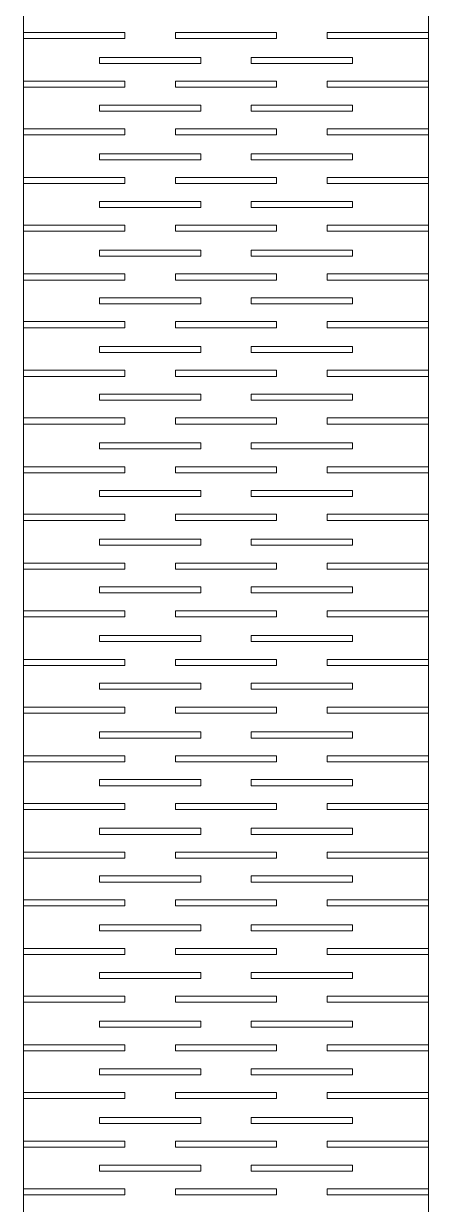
# Model space of a CAD drawing. Header units: millimetres. Extents: x -13 to 13, y -153 to 153.
# Drawn here: x -13.3 to 13.3, y -0.7 to 77.2 of the extents above; entities that cross this region are included whole.
import ezdxf

# ---------------------------------------------------------------- set-up
doc = ezdxf.new("R2010")
doc.units = ezdxf.units.MM
doc.header["$MEASUREMENT"] = 0
doc.layers.add('Camada 1', color=7, linetype='Continuous')

msp = doc.modelspace()

# ---------------------------------------------------------------- linework, layer by layer
at = {"layer": 'Camada 1', "color": 250, "lineweight": 9}
msp.add_open_spline([(-13.335, -153.4252), (-13.335, -153.4252), (-13.335, 153.4251), (-13.335, 153.4251), (-13.335, 153.4251), (-13.335, 153.4251), (13.335, 153.4251), (13.335, 153.4251), (13.335, 153.4251), (13.335, 153.4251), (13.335, -153.4252), (13.335, -153.4252), (13.335, -153.4252), (13.335, -153.4252), (-13.335, -153.4252), (-13.335, -153.4252)], degree=3, knots=[0, 0, 0, 0, 0.2, 0.2, 0.2, 0.2, 0.4, 0.4, 0.4, 0.4, 0.6, 0.6, 0.6, 0.6, 1, 1, 1, 1], dxfattribs=at)
at = {"layer": 'Camada 1', "color": 240, "lineweight": 9}
for points in [[(-13.335, 76.5698), (-13.335, 76.5698), (-13.335, 76.1698), (-13.335, 76.1698), (-13.335, 76.1698), (-13.335, 76.1698), (-6.6675, 76.1698), (-6.6675, 76.1698), (-6.6675, 76.1698), (-6.6675, 76.1698), (-6.6675, 76.5698), (-6.6675, 76.5698), (-6.6675, 76.5698), (-6.6675, 76.5698), (-13.335, 76.5698), (-13.335, 76.5698)], [(-3.3337, 76.5698), (-3.3337, 76.5698), (-3.3337, 76.1698), (-3.3337, 76.1698), (-3.3337, 76.1698), (-3.3337, 76.1698), (3.3338, 76.1698), (3.3338, 76.1698), (3.3338, 76.1698), (3.3338, 76.1698), (3.3338, 76.5698), (3.3338, 76.5698), (3.3338, 76.5698), (3.3338, 76.5698), (-3.3337, 76.5698), (-3.3337, 76.5698)], [(6.6675, 76.5698), (6.6675, 76.5698), (6.6675, 76.1698), (6.6675, 76.1698), (6.6675, 76.1698), (6.6675, 76.1698), (13.335, 76.1698), (13.335, 76.1698), (13.335, 76.1698), (13.335, 76.1698), (13.335, 76.5698), (13.335, 76.5698), (13.335, 76.5698), (13.335, 76.5698), (6.6675, 76.5698), (6.6675, 76.5698)], [(-8.3344, 74.9301), (-8.3344, 74.9301), (-8.3344, 74.5301), (-8.3344, 74.5301), (-8.3344, 74.5301), (-8.3344, 74.5301), (-1.6669, 74.5301), (-1.6669, 74.5301), (-1.6669, 74.5301), (-1.6669, 74.5301), (-1.6669, 74.9301), (-1.6669, 74.9301), (-1.6669, 74.9301), (-1.6669, 74.9301), (-8.3344, 74.9301), (-8.3344, 74.9301)], [(1.6669, 74.9301), (1.6669, 74.9301), (1.6669, 74.5301), (1.6669, 74.5301), (1.6669, 74.5301), (1.6669, 74.5301), (8.3344, 74.5301), (8.3344, 74.5301), (8.3344, 74.5301), (8.3344, 74.5301), (8.3344, 74.9301), (8.3344, 74.9301), (8.3344, 74.9301), (8.3344, 74.9301), (1.6669, 74.9301), (1.6669, 74.9301)], [(-13.335, 73.36), (-13.335, 73.36), (-13.335, 72.96), (-13.335, 72.96), (-13.335, 72.96), (-13.335, 72.96), (-6.6675, 72.96), (-6.6675, 72.96), (-6.6675, 72.96), (-6.6675, 72.96), (-6.6675, 73.36), (-6.6675, 73.36), (-6.6675, 73.36), (-6.6675, 73.36), (-13.335, 73.36), (-13.335, 73.36)], [(-3.3337, 73.36), (-3.3337, 73.36), (-3.3337, 72.96), (-3.3337, 72.96), (-3.3337, 72.96), (-3.3337, 72.96), (3.3338, 72.96), (3.3338, 72.96), (3.3338, 72.96), (3.3338, 72.96), (3.3338, 73.36), (3.3338, 73.36), (3.3338, 73.36), (3.3338, 73.36), (-3.3337, 73.36), (-3.3337, 73.36)], [(6.6675, 73.36), (6.6675, 73.36), (6.6675, 72.96), (6.6675, 72.96), (6.6675, 72.96), (6.6675, 72.96), (13.335, 72.96), (13.335, 72.96), (13.335, 72.96), (13.335, 72.96), (13.335, 73.36), (13.335, 73.36), (13.335, 73.36), (13.335, 73.36), (6.6675, 73.36), (6.6675, 73.36)], [(-8.3344, 71.7899), (-8.3344, 71.7899), (-8.3344, 71.3899), (-8.3344, 71.3899), (-8.3344, 71.3899), (-8.3344, 71.3899), (-1.6669, 71.3899), (-1.6669, 71.3899), (-1.6669, 71.3899), (-1.6669, 71.3899), (-1.6669, 71.7899), (-1.6669, 71.7899), (-1.6669, 71.7899), (-1.6669, 71.7899), (-8.3344, 71.7899), (-8.3344, 71.7899)], [(1.6669, 71.7899), (1.6669, 71.7899), (1.6669, 71.3899), (1.6669, 71.3899), (1.6669, 71.3899), (1.6669, 71.3899), (8.3344, 71.3899), (8.3344, 71.3899), (8.3344, 71.3899), (8.3344, 71.3899), (8.3344, 71.7899), (8.3344, 71.7899), (8.3344, 71.7899), (8.3344, 71.7899), (1.6669, 71.7899), (1.6669, 71.7899)], [(-13.335, 70.2198), (-13.335, 70.2198), (-13.335, 69.8198), (-13.335, 69.8198), (-13.335, 69.8198), (-13.335, 69.8198), (-6.6675, 69.8198), (-6.6675, 69.8198), (-6.6675, 69.8198), (-6.6675, 69.8198), (-6.6675, 70.2198), (-6.6675, 70.2198), (-6.6675, 70.2198), (-6.6675, 70.2198), (-13.335, 70.2198), (-13.335, 70.2198)], [(-3.3337, 70.2198), (-3.3337, 70.2198), (-3.3337, 69.8198), (-3.3337, 69.8198), (-3.3337, 69.8198), (-3.3337, 69.8198), (3.3338, 69.8198), (3.3338, 69.8198), (3.3338, 69.8198), (3.3338, 69.8198), (3.3338, 70.2198), (3.3338, 70.2198), (3.3338, 70.2198), (3.3338, 70.2198), (-3.3337, 70.2198), (-3.3337, 70.2198)], [(6.6675, 70.2198), (6.6675, 70.2198), (6.6675, 69.8198), (6.6675, 69.8198), (6.6675, 69.8198), (6.6675, 69.8198), (13.335, 69.8198), (13.335, 69.8198), (13.335, 69.8198), (13.335, 69.8198), (13.335, 70.2198), (13.335, 70.2198), (13.335, 70.2198), (13.335, 70.2198), (6.6675, 70.2198), (6.6675, 70.2198)], [(-8.3344, 68.5801), (-8.3344, 68.5801), (-8.3344, 68.1801), (-8.3344, 68.1801), (-8.3344, 68.1801), (-8.3344, 68.1801), (-1.6669, 68.1801), (-1.6669, 68.1801), (-1.6669, 68.1801), (-1.6669, 68.1801), (-1.6669, 68.5801), (-1.6669, 68.5801), (-1.6669, 68.5801), (-1.6669, 68.5801), (-8.3344, 68.5801), (-8.3344, 68.5801)], [(1.6669, 68.5801), (1.6669, 68.5801), (1.6669, 68.1801), (1.6669, 68.1801), (1.6669, 68.1801), (1.6669, 68.1801), (8.3344, 68.1801), (8.3344, 68.1801), (8.3344, 68.1801), (8.3344, 68.1801), (8.3344, 68.5801), (8.3344, 68.5801), (8.3344, 68.5801), (8.3344, 68.5801), (1.6669, 68.5801), (1.6669, 68.5801)], [(-13.335, 67.01), (-13.335, 67.01), (-13.335, 66.61), (-13.335, 66.61), (-13.335, 66.61), (-13.335, 66.61), (-6.6675, 66.61), (-6.6675, 66.61), (-6.6675, 66.61), (-6.6675, 66.61), (-6.6675, 67.01), (-6.6675, 67.01), (-6.6675, 67.01), (-6.6675, 67.01), (-13.335, 67.01), (-13.335, 67.01)], [(-3.3337, 67.01), (-3.3337, 67.01), (-3.3337, 66.61), (-3.3337, 66.61), (-3.3337, 66.61), (-3.3337, 66.61), (3.3338, 66.61), (3.3338, 66.61), (3.3338, 66.61), (3.3338, 66.61), (3.3338, 67.01), (3.3338, 67.01), (3.3338, 67.01), (3.3338, 67.01), (-3.3337, 67.01), (-3.3337, 67.01)], [(6.6675, 67.01), (6.6675, 67.01), (6.6675, 66.61), (6.6675, 66.61), (6.6675, 66.61), (6.6675, 66.61), (13.335, 66.61), (13.335, 66.61), (13.335, 66.61), (13.335, 66.61), (13.335, 67.01), (13.335, 67.01), (13.335, 67.01), (13.335, 67.01), (6.6675, 67.01), (6.6675, 67.01)], [(-8.3344, 65.4399), (-8.3344, 65.4399), (-8.3344, 65.0399), (-8.3344, 65.0399), (-8.3344, 65.0399), (-8.3344, 65.0399), (-1.6669, 65.0399), (-1.6669, 65.0399), (-1.6669, 65.0399), (-1.6669, 65.0399), (-1.6669, 65.4399), (-1.6669, 65.4399), (-1.6669, 65.4399), (-1.6669, 65.4399), (-8.3344, 65.4399), (-8.3344, 65.4399)], [(1.6669, 65.4399), (1.6669, 65.4399), (1.6669, 65.0399), (1.6669, 65.0399), (1.6669, 65.0399), (1.6669, 65.0399), (8.3344, 65.0399), (8.3344, 65.0399), (8.3344, 65.0399), (8.3344, 65.0399), (8.3344, 65.4399), (8.3344, 65.4399), (8.3344, 65.4399), (8.3344, 65.4399), (1.6669, 65.4399), (1.6669, 65.4399)], [(-13.335, 63.8698), (-13.335, 63.8698), (-13.335, 63.4698), (-13.335, 63.4698), (-13.335, 63.4698), (-13.335, 63.4698), (-6.6675, 63.4698), (-6.6675, 63.4698), (-6.6675, 63.4698), (-6.6675, 63.4698), (-6.6675, 63.8698), (-6.6675, 63.8698), (-6.6675, 63.8698), (-6.6675, 63.8698), (-13.335, 63.8698), (-13.335, 63.8698)], [(-3.3337, 63.8698), (-3.3337, 63.8698), (-3.3337, 63.4698), (-3.3337, 63.4698), (-3.3337, 63.4698), (-3.3337, 63.4698), (3.3338, 63.4698), (3.3338, 63.4698), (3.3338, 63.4698), (3.3338, 63.4698), (3.3338, 63.8698), (3.3338, 63.8698), (3.3338, 63.8698), (3.3338, 63.8698), (-3.3337, 63.8698), (-3.3337, 63.8698)], [(6.6675, 63.8698), (6.6675, 63.8698), (6.6675, 63.4698), (6.6675, 63.4698), (6.6675, 63.4698), (6.6675, 63.4698), (13.335, 63.4698), (13.335, 63.4698), (13.335, 63.4698), (13.335, 63.4698), (13.335, 63.8698), (13.335, 63.8698), (13.335, 63.8698), (13.335, 63.8698), (6.6675, 63.8698), (6.6675, 63.8698)], [(-8.3344, 62.2301), (-8.3344, 62.2301), (-8.3344, 61.8301), (-8.3344, 61.8301), (-8.3344, 61.8301), (-8.3344, 61.8301), (-1.6669, 61.8301), (-1.6669, 61.8301), (-1.6669, 61.8301), (-1.6669, 61.8301), (-1.6669, 62.2301), (-1.6669, 62.2301), (-1.6669, 62.2301), (-1.6669, 62.2301), (-8.3344, 62.2301), (-8.3344, 62.2301)], [(1.6669, 62.2301), (1.6669, 62.2301), (1.6669, 61.8301), (1.6669, 61.8301), (1.6669, 61.8301), (1.6669, 61.8301), (8.3344, 61.8301), (8.3344, 61.8301), (8.3344, 61.8301), (8.3344, 61.8301), (8.3344, 62.2301), (8.3344, 62.2301), (8.3344, 62.2301), (8.3344, 62.2301), (1.6669, 62.2301), (1.6669, 62.2301)], [(-13.335, 60.66), (-13.335, 60.66), (-13.335, 60.26), (-13.335, 60.26), (-13.335, 60.26), (-13.335, 60.26), (-6.6675, 60.26), (-6.6675, 60.26), (-6.6675, 60.26), (-6.6675, 60.26), (-6.6675, 60.66), (-6.6675, 60.66), (-6.6675, 60.66), (-6.6675, 60.66), (-13.335, 60.66), (-13.335, 60.66)], [(-3.3337, 60.66), (-3.3337, 60.66), (-3.3337, 60.26), (-3.3337, 60.26), (-3.3337, 60.26), (-3.3337, 60.26), (3.3338, 60.26), (3.3338, 60.26), (3.3338, 60.26), (3.3338, 60.26), (3.3338, 60.66), (3.3338, 60.66), (3.3338, 60.66), (3.3338, 60.66), (-3.3337, 60.66), (-3.3337, 60.66)], [(6.6675, 60.66), (6.6675, 60.66), (6.6675, 60.26), (6.6675, 60.26), (6.6675, 60.26), (6.6675, 60.26), (13.335, 60.26), (13.335, 60.26), (13.335, 60.26), (13.335, 60.26), (13.335, 60.66), (13.335, 60.66), (13.335, 60.66), (13.335, 60.66), (6.6675, 60.66), (6.6675, 60.66)], [(-8.3344, 59.0899), (-8.3344, 59.0899), (-8.3344, 58.6899), (-8.3344, 58.6899), (-8.3344, 58.6899), (-8.3344, 58.6899), (-1.6669, 58.6899), (-1.6669, 58.6899), (-1.6669, 58.6899), (-1.6669, 58.6899), (-1.6669, 59.0899), (-1.6669, 59.0899), (-1.6669, 59.0899), (-1.6669, 59.0899), (-8.3344, 59.0899), (-8.3344, 59.0899)], [(1.6669, 59.0899), (1.6669, 59.0899), (1.6669, 58.6899), (1.6669, 58.6899), (1.6669, 58.6899), (1.6669, 58.6899), (8.3344, 58.6899), (8.3344, 58.6899), (8.3344, 58.6899), (8.3344, 58.6899), (8.3344, 59.0899), (8.3344, 59.0899), (8.3344, 59.0899), (8.3344, 59.0899), (1.6669, 59.0899), (1.6669, 59.0899)], [(-13.335, 57.5198), (-13.335, 57.5198), (-13.335, 57.1198), (-13.335, 57.1198), (-13.335, 57.1198), (-13.335, 57.1198), (-6.6675, 57.1198), (-6.6675, 57.1198), (-6.6675, 57.1198), (-6.6675, 57.1198), (-6.6675, 57.5198), (-6.6675, 57.5198), (-6.6675, 57.5198), (-6.6675, 57.5198), (-13.335, 57.5198), (-13.335, 57.5198)], [(-3.3337, 57.5198), (-3.3337, 57.5198), (-3.3337, 57.1198), (-3.3337, 57.1198), (-3.3337, 57.1198), (-3.3337, 57.1198), (3.3338, 57.1198), (3.3338, 57.1198), (3.3338, 57.1198), (3.3338, 57.1198), (3.3338, 57.5198), (3.3338, 57.5198), (3.3338, 57.5198), (3.3338, 57.5198), (-3.3337, 57.5198), (-3.3337, 57.5198)], [(6.6675, 57.5198), (6.6675, 57.5198), (6.6675, 57.1198), (6.6675, 57.1198), (6.6675, 57.1198), (6.6675, 57.1198), (13.335, 57.1198), (13.335, 57.1198), (13.335, 57.1198), (13.335, 57.1198), (13.335, 57.5198), (13.335, 57.5198), (13.335, 57.5198), (13.335, 57.5198), (6.6675, 57.5198), (6.6675, 57.5198)], [(-8.3344, 55.8801), (-8.3344, 55.8801), (-8.3344, 55.4801), (-8.3344, 55.4801), (-8.3344, 55.4801), (-8.3344, 55.4801), (-1.6669, 55.4801), (-1.6669, 55.4801), (-1.6669, 55.4801), (-1.6669, 55.4801), (-1.6669, 55.8801), (-1.6669, 55.8801), (-1.6669, 55.8801), (-1.6669, 55.8801), (-8.3344, 55.8801), (-8.3344, 55.8801)], [(1.6669, 55.8801), (1.6669, 55.8801), (1.6669, 55.4801), (1.6669, 55.4801), (1.6669, 55.4801), (1.6669, 55.4801), (8.3344, 55.4801), (8.3344, 55.4801), (8.3344, 55.4801), (8.3344, 55.4801), (8.3344, 55.8801), (8.3344, 55.8801), (8.3344, 55.8801), (8.3344, 55.8801), (1.6669, 55.8801), (1.6669, 55.8801)], [(-13.335, 54.31), (-13.335, 54.31), (-13.335, 53.91), (-13.335, 53.91), (-13.335, 53.91), (-13.335, 53.91), (-6.6675, 53.91), (-6.6675, 53.91), (-6.6675, 53.91), (-6.6675, 53.91), (-6.6675, 54.31), (-6.6675, 54.31), (-6.6675, 54.31), (-6.6675, 54.31), (-13.335, 54.31), (-13.335, 54.31)], [(-3.3337, 54.31), (-3.3337, 54.31), (-3.3337, 53.91), (-3.3337, 53.91), (-3.3337, 53.91), (-3.3337, 53.91), (3.3338, 53.91), (3.3338, 53.91), (3.3338, 53.91), (3.3338, 53.91), (3.3338, 54.31), (3.3338, 54.31), (3.3338, 54.31), (3.3338, 54.31), (-3.3337, 54.31), (-3.3337, 54.31)], [(6.6675, 54.31), (6.6675, 54.31), (6.6675, 53.91), (6.6675, 53.91), (6.6675, 53.91), (6.6675, 53.91), (13.335, 53.91), (13.335, 53.91), (13.335, 53.91), (13.335, 53.91), (13.335, 54.31), (13.335, 54.31), (13.335, 54.31), (13.335, 54.31), (6.6675, 54.31), (6.6675, 54.31)], [(-8.3344, 52.7399), (-8.3344, 52.7399), (-8.3344, 52.3399), (-8.3344, 52.3399), (-8.3344, 52.3399), (-8.3344, 52.3399), (-1.6669, 52.3399), (-1.6669, 52.3399), (-1.6669, 52.3399), (-1.6669, 52.3399), (-1.6669, 52.7399), (-1.6669, 52.7399), (-1.6669, 52.7399), (-1.6669, 52.7399), (-8.3344, 52.7399), (-8.3344, 52.7399)], [(1.6669, 52.7399), (1.6669, 52.7399), (1.6669, 52.3399), (1.6669, 52.3399), (1.6669, 52.3399), (1.6669, 52.3399), (8.3344, 52.3399), (8.3344, 52.3399), (8.3344, 52.3399), (8.3344, 52.3399), (8.3344, 52.7399), (8.3344, 52.7399), (8.3344, 52.7399), (8.3344, 52.7399), (1.6669, 52.7399), (1.6669, 52.7399)], [(-13.335, 51.1698), (-13.335, 51.1698), (-13.335, 50.7698), (-13.335, 50.7698), (-13.335, 50.7698), (-13.335, 50.7698), (-6.6675, 50.7698), (-6.6675, 50.7698), (-6.6675, 50.7698), (-6.6675, 50.7698), (-6.6675, 51.1698), (-6.6675, 51.1698), (-6.6675, 51.1698), (-6.6675, 51.1698), (-13.335, 51.1698), (-13.335, 51.1698)], [(-3.3337, 51.1698), (-3.3337, 51.1698), (-3.3337, 50.7698), (-3.3337, 50.7698), (-3.3337, 50.7698), (-3.3337, 50.7698), (3.3338, 50.7698), (3.3338, 50.7698), (3.3338, 50.7698), (3.3338, 50.7698), (3.3338, 51.1698), (3.3338, 51.1698), (3.3338, 51.1698), (3.3338, 51.1698), (-3.3337, 51.1698), (-3.3337, 51.1698)], [(6.6675, 51.1698), (6.6675, 51.1698), (6.6675, 50.7698), (6.6675, 50.7698), (6.6675, 50.7698), (6.6675, 50.7698), (13.335, 50.7698), (13.335, 50.7698), (13.335, 50.7698), (13.335, 50.7698), (13.335, 51.1698), (13.335, 51.1698), (13.335, 51.1698), (13.335, 51.1698), (6.6675, 51.1698), (6.6675, 51.1698)], [(-8.3344, 49.5301), (-8.3344, 49.5301), (-8.3344, 49.1301), (-8.3344, 49.1301), (-8.3344, 49.1301), (-8.3344, 49.1301), (-1.6669, 49.1301), (-1.6669, 49.1301), (-1.6669, 49.1301), (-1.6669, 49.1301), (-1.6669, 49.5301), (-1.6669, 49.5301), (-1.6669, 49.5301), (-1.6669, 49.5301), (-8.3344, 49.5301), (-8.3344, 49.5301)], [(1.6669, 49.5301), (1.6669, 49.5301), (1.6669, 49.1301), (1.6669, 49.1301), (1.6669, 49.1301), (1.6669, 49.1301), (8.3344, 49.1301), (8.3344, 49.1301), (8.3344, 49.1301), (8.3344, 49.1301), (8.3344, 49.5301), (8.3344, 49.5301), (8.3344, 49.5301), (8.3344, 49.5301), (1.6669, 49.5301), (1.6669, 49.5301)], [(-13.335, 47.96), (-13.335, 47.96), (-13.335, 47.56), (-13.335, 47.56), (-13.335, 47.56), (-13.335, 47.56), (-6.6675, 47.56), (-6.6675, 47.56), (-6.6675, 47.56), (-6.6675, 47.56), (-6.6675, 47.96), (-6.6675, 47.96), (-6.6675, 47.96), (-6.6675, 47.96), (-13.335, 47.96), (-13.335, 47.96)], [(-3.3337, 47.96), (-3.3337, 47.96), (-3.3337, 47.56), (-3.3337, 47.56), (-3.3337, 47.56), (-3.3337, 47.56), (3.3338, 47.56), (3.3338, 47.56), (3.3338, 47.56), (3.3338, 47.56), (3.3338, 47.96), (3.3338, 47.96), (3.3338, 47.96), (3.3338, 47.96), (-3.3337, 47.96), (-3.3337, 47.96)], [(6.6675, 47.96), (6.6675, 47.96), (6.6675, 47.56), (6.6675, 47.56), (6.6675, 47.56), (6.6675, 47.56), (13.335, 47.56), (13.335, 47.56), (13.335, 47.56), (13.335, 47.56), (13.335, 47.96), (13.335, 47.96), (13.335, 47.96), (13.335, 47.96), (6.6675, 47.96), (6.6675, 47.96)], [(-8.3344, 46.3899), (-8.3344, 46.3899), (-8.3344, 45.9899), (-8.3344, 45.9899), (-8.3344, 45.9899), (-8.3344, 45.9899), (-1.6669, 45.9899), (-1.6669, 45.9899), (-1.6669, 45.9899), (-1.6669, 45.9899), (-1.6669, 46.3899), (-1.6669, 46.3899), (-1.6669, 46.3899), (-1.6669, 46.3899), (-8.3344, 46.3899), (-8.3344, 46.3899)], [(1.6669, 46.3899), (1.6669, 46.3899), (1.6669, 45.9899), (1.6669, 45.9899), (1.6669, 45.9899), (1.6669, 45.9899), (8.3344, 45.9899), (8.3344, 45.9899), (8.3344, 45.9899), (8.3344, 45.9899), (8.3344, 46.3899), (8.3344, 46.3899), (8.3344, 46.3899), (8.3344, 46.3899), (1.6669, 46.3899), (1.6669, 46.3899)], [(-13.335, 44.8198), (-13.335, 44.8198), (-13.335, 44.4198), (-13.335, 44.4198), (-13.335, 44.4198), (-13.335, 44.4198), (-6.6675, 44.4198), (-6.6675, 44.4198), (-6.6675, 44.4198), (-6.6675, 44.4198), (-6.6675, 44.8198), (-6.6675, 44.8198), (-6.6675, 44.8198), (-6.6675, 44.8198), (-13.335, 44.8198), (-13.335, 44.8198)], [(-3.3337, 44.8198), (-3.3337, 44.8198), (-3.3337, 44.4198), (-3.3337, 44.4198), (-3.3337, 44.4198), (-3.3337, 44.4198), (3.3338, 44.4198), (3.3338, 44.4198), (3.3338, 44.4198), (3.3338, 44.4198), (3.3338, 44.8198), (3.3338, 44.8198), (3.3338, 44.8198), (3.3338, 44.8198), (-3.3337, 44.8198), (-3.3337, 44.8198)], [(6.6675, 44.8198), (6.6675, 44.8198), (6.6675, 44.4198), (6.6675, 44.4198), (6.6675, 44.4198), (6.6675, 44.4198), (13.335, 44.4198), (13.335, 44.4198), (13.335, 44.4198), (13.335, 44.4198), (13.335, 44.8198), (13.335, 44.8198), (13.335, 44.8198), (13.335, 44.8198), (6.6675, 44.8198), (6.6675, 44.8198)], [(-8.3344, 43.1801), (-8.3344, 43.1801), (-8.3344, 42.7801), (-8.3344, 42.7801), (-8.3344, 42.7801), (-8.3344, 42.7801), (-1.6669, 42.7801), (-1.6669, 42.7801), (-1.6669, 42.7801), (-1.6669, 42.7801), (-1.6669, 43.1801), (-1.6669, 43.1801), (-1.6669, 43.1801), (-1.6669, 43.1801), (-8.3344, 43.1801), (-8.3344, 43.1801)], [(1.6669, 43.1801), (1.6669, 43.1801), (1.6669, 42.7801), (1.6669, 42.7801), (1.6669, 42.7801), (1.6669, 42.7801), (8.3344, 42.7801), (8.3344, 42.7801), (8.3344, 42.7801), (8.3344, 42.7801), (8.3344, 43.1801), (8.3344, 43.1801), (8.3344, 43.1801), (8.3344, 43.1801), (1.6669, 43.1801), (1.6669, 43.1801)], [(-13.335, 41.61), (-13.335, 41.61), (-13.335, 41.21), (-13.335, 41.21), (-13.335, 41.21), (-13.335, 41.21), (-6.6675, 41.21), (-6.6675, 41.21), (-6.6675, 41.21), (-6.6675, 41.21), (-6.6675, 41.61), (-6.6675, 41.61), (-6.6675, 41.61), (-6.6675, 41.61), (-13.335, 41.61), (-13.335, 41.61)], [(-3.3337, 41.61), (-3.3337, 41.61), (-3.3337, 41.21), (-3.3337, 41.21), (-3.3337, 41.21), (-3.3337, 41.21), (3.3338, 41.21), (3.3338, 41.21), (3.3338, 41.21), (3.3338, 41.21), (3.3338, 41.61), (3.3338, 41.61), (3.3338, 41.61), (3.3338, 41.61), (-3.3337, 41.61), (-3.3337, 41.61)], [(6.6675, 41.61), (6.6675, 41.61), (6.6675, 41.21), (6.6675, 41.21), (6.6675, 41.21), (6.6675, 41.21), (13.335, 41.21), (13.335, 41.21), (13.335, 41.21), (13.335, 41.21), (13.335, 41.61), (13.335, 41.61), (13.335, 41.61), (13.335, 41.61), (6.6675, 41.61), (6.6675, 41.61)], [(-8.3344, 40.0399), (-8.3344, 40.0399), (-8.3344, 39.6399), (-8.3344, 39.6399), (-8.3344, 39.6399), (-8.3344, 39.6399), (-1.6669, 39.6399), (-1.6669, 39.6399), (-1.6669, 39.6399), (-1.6669, 39.6399), (-1.6669, 40.0399), (-1.6669, 40.0399), (-1.6669, 40.0399), (-1.6669, 40.0399), (-8.3344, 40.0399), (-8.3344, 40.0399)], [(1.6669, 40.0399), (1.6669, 40.0399), (1.6669, 39.6399), (1.6669, 39.6399), (1.6669, 39.6399), (1.6669, 39.6399), (8.3344, 39.6399), (8.3344, 39.6399), (8.3344, 39.6399), (8.3344, 39.6399), (8.3344, 40.0399), (8.3344, 40.0399), (8.3344, 40.0399), (8.3344, 40.0399), (1.6669, 40.0399), (1.6669, 40.0399)], [(-13.335, 38.4698), (-13.335, 38.4698), (-13.335, 38.0698), (-13.335, 38.0698), (-13.335, 38.0698), (-13.335, 38.0698), (-6.6675, 38.0698), (-6.6675, 38.0698), (-6.6675, 38.0698), (-6.6675, 38.0698), (-6.6675, 38.4698), (-6.6675, 38.4698), (-6.6675, 38.4698), (-6.6675, 38.4698), (-13.335, 38.4698), (-13.335, 38.4698)], [(-3.3337, 38.4698), (-3.3337, 38.4698), (-3.3337, 38.0698), (-3.3337, 38.0698), (-3.3337, 38.0698), (-3.3337, 38.0698), (3.3338, 38.0698), (3.3338, 38.0698), (3.3338, 38.0698), (3.3338, 38.0698), (3.3338, 38.4698), (3.3338, 38.4698), (3.3338, 38.4698), (3.3338, 38.4698), (-3.3337, 38.4698), (-3.3337, 38.4698)], [(6.6675, 38.4698), (6.6675, 38.4698), (6.6675, 38.0698), (6.6675, 38.0698), (6.6675, 38.0698), (6.6675, 38.0698), (13.335, 38.0698), (13.335, 38.0698), (13.335, 38.0698), (13.335, 38.0698), (13.335, 38.4698), (13.335, 38.4698), (13.335, 38.4698), (13.335, 38.4698), (6.6675, 38.4698), (6.6675, 38.4698)], [(-8.3344, 36.8301), (-8.3344, 36.8301), (-8.3344, 36.4301), (-8.3344, 36.4301), (-8.3344, 36.4301), (-8.3344, 36.4301), (-1.6669, 36.4301), (-1.6669, 36.4301), (-1.6669, 36.4301), (-1.6669, 36.4301), (-1.6669, 36.8301), (-1.6669, 36.8301), (-1.6669, 36.8301), (-1.6669, 36.8301), (-8.3344, 36.8301), (-8.3344, 36.8301)], [(1.6669, 36.8301), (1.6669, 36.8301), (1.6669, 36.4301), (1.6669, 36.4301), (1.6669, 36.4301), (1.6669, 36.4301), (8.3344, 36.4301), (8.3344, 36.4301), (8.3344, 36.4301), (8.3344, 36.4301), (8.3344, 36.8301), (8.3344, 36.8301), (8.3344, 36.8301), (8.3344, 36.8301), (1.6669, 36.8301), (1.6669, 36.8301)], [(-13.335, 35.26), (-13.335, 35.26), (-13.335, 34.86), (-13.335, 34.86), (-13.335, 34.86), (-13.335, 34.86), (-6.6675, 34.86), (-6.6675, 34.86), (-6.6675, 34.86), (-6.6675, 34.86), (-6.6675, 35.26), (-6.6675, 35.26), (-6.6675, 35.26), (-6.6675, 35.26), (-13.335, 35.26), (-13.335, 35.26)], [(-3.3337, 35.26), (-3.3337, 35.26), (-3.3337, 34.86), (-3.3337, 34.86), (-3.3337, 34.86), (-3.3337, 34.86), (3.3338, 34.86), (3.3338, 34.86), (3.3338, 34.86), (3.3338, 34.86), (3.3338, 35.26), (3.3338, 35.26), (3.3338, 35.26), (3.3338, 35.26), (-3.3337, 35.26), (-3.3337, 35.26)], [(6.6675, 35.26), (6.6675, 35.26), (6.6675, 34.86), (6.6675, 34.86), (6.6675, 34.86), (6.6675, 34.86), (13.335, 34.86), (13.335, 34.86), (13.335, 34.86), (13.335, 34.86), (13.335, 35.26), (13.335, 35.26), (13.335, 35.26), (13.335, 35.26), (6.6675, 35.26), (6.6675, 35.26)], [(-8.3344, 33.6899), (-8.3344, 33.6899), (-8.3344, 33.2899), (-8.3344, 33.2899), (-8.3344, 33.2899), (-8.3344, 33.2899), (-1.6669, 33.2899), (-1.6669, 33.2899), (-1.6669, 33.2899), (-1.6669, 33.2899), (-1.6669, 33.6899), (-1.6669, 33.6899), (-1.6669, 33.6899), (-1.6669, 33.6899), (-8.3344, 33.6899), (-8.3344, 33.6899)], [(1.6669, 33.6899), (1.6669, 33.6899), (1.6669, 33.2899), (1.6669, 33.2899), (1.6669, 33.2899), (1.6669, 33.2899), (8.3344, 33.2899), (8.3344, 33.2899), (8.3344, 33.2899), (8.3344, 33.2899), (8.3344, 33.6899), (8.3344, 33.6899), (8.3344, 33.6899), (8.3344, 33.6899), (1.6669, 33.6899), (1.6669, 33.6899)], [(-13.335, 32.1198), (-13.335, 32.1198), (-13.335, 31.7198), (-13.335, 31.7198), (-13.335, 31.7198), (-13.335, 31.7198), (-6.6675, 31.7198), (-6.6675, 31.7198), (-6.6675, 31.7198), (-6.6675, 31.7198), (-6.6675, 32.1198), (-6.6675, 32.1198), (-6.6675, 32.1198), (-6.6675, 32.1198), (-13.335, 32.1198), (-13.335, 32.1198)], [(-3.3337, 32.1198), (-3.3337, 32.1198), (-3.3337, 31.7198), (-3.3337, 31.7198), (-3.3337, 31.7198), (-3.3337, 31.7198), (3.3338, 31.7198), (3.3338, 31.7198), (3.3338, 31.7198), (3.3338, 31.7198), (3.3338, 32.1198), (3.3338, 32.1198), (3.3338, 32.1198), (3.3338, 32.1198), (-3.3337, 32.1198), (-3.3337, 32.1198)], [(6.6675, 32.1198), (6.6675, 32.1198), (6.6675, 31.7198), (6.6675, 31.7198), (6.6675, 31.7198), (6.6675, 31.7198), (13.335, 31.7198), (13.335, 31.7198), (13.335, 31.7198), (13.335, 31.7198), (13.335, 32.1198), (13.335, 32.1198), (13.335, 32.1198), (13.335, 32.1198), (6.6675, 32.1198), (6.6675, 32.1198)], [(-8.3344, 30.4801), (-8.3344, 30.4801), (-8.3344, 30.0801), (-8.3344, 30.0801), (-8.3344, 30.0801), (-8.3344, 30.0801), (-1.6669, 30.0801), (-1.6669, 30.0801), (-1.6669, 30.0801), (-1.6669, 30.0801), (-1.6669, 30.4801), (-1.6669, 30.4801), (-1.6669, 30.4801), (-1.6669, 30.4801), (-8.3344, 30.4801), (-8.3344, 30.4801)], [(1.6669, 30.4801), (1.6669, 30.4801), (1.6669, 30.0801), (1.6669, 30.0801), (1.6669, 30.0801), (1.6669, 30.0801), (8.3344, 30.0801), (8.3344, 30.0801), (8.3344, 30.0801), (8.3344, 30.0801), (8.3344, 30.4801), (8.3344, 30.4801), (8.3344, 30.4801), (8.3344, 30.4801), (1.6669, 30.4801), (1.6669, 30.4801)], [(-13.335, 28.91), (-13.335, 28.91), (-13.335, 28.51), (-13.335, 28.51), (-13.335, 28.51), (-13.335, 28.51), (-6.6675, 28.51), (-6.6675, 28.51), (-6.6675, 28.51), (-6.6675, 28.51), (-6.6675, 28.91), (-6.6675, 28.91), (-6.6675, 28.91), (-6.6675, 28.91), (-13.335, 28.91), (-13.335, 28.91)], [(-3.3337, 28.91), (-3.3337, 28.91), (-3.3337, 28.51), (-3.3337, 28.51), (-3.3337, 28.51), (-3.3337, 28.51), (3.3338, 28.51), (3.3338, 28.51), (3.3338, 28.51), (3.3338, 28.51), (3.3338, 28.91), (3.3338, 28.91), (3.3338, 28.91), (3.3338, 28.91), (-3.3337, 28.91), (-3.3337, 28.91)], [(6.6675, 28.91), (6.6675, 28.91), (6.6675, 28.51), (6.6675, 28.51), (6.6675, 28.51), (6.6675, 28.51), (13.335, 28.51), (13.335, 28.51), (13.335, 28.51), (13.335, 28.51), (13.335, 28.91), (13.335, 28.91), (13.335, 28.91), (13.335, 28.91), (6.6675, 28.91), (6.6675, 28.91)], [(-8.3344, 27.3399), (-8.3344, 27.3399), (-8.3344, 26.9399), (-8.3344, 26.9399), (-8.3344, 26.9399), (-8.3344, 26.9399), (-1.6669, 26.9399), (-1.6669, 26.9399), (-1.6669, 26.9399), (-1.6669, 26.9399), (-1.6669, 27.3399), (-1.6669, 27.3399), (-1.6669, 27.3399), (-1.6669, 27.3399), (-8.3344, 27.3399), (-8.3344, 27.3399)], [(1.6669, 27.3399), (1.6669, 27.3399), (1.6669, 26.9399), (1.6669, 26.9399), (1.6669, 26.9399), (1.6669, 26.9399), (8.3344, 26.9399), (8.3344, 26.9399), (8.3344, 26.9399), (8.3344, 26.9399), (8.3344, 27.3399), (8.3344, 27.3399), (8.3344, 27.3399), (8.3344, 27.3399), (1.6669, 27.3399), (1.6669, 27.3399)], [(-13.335, 25.7698), (-13.335, 25.7698), (-13.335, 25.3698), (-13.335, 25.3698), (-13.335, 25.3698), (-13.335, 25.3698), (-6.6675, 25.3698), (-6.6675, 25.3698), (-6.6675, 25.3698), (-6.6675, 25.3698), (-6.6675, 25.7698), (-6.6675, 25.7698), (-6.6675, 25.7698), (-6.6675, 25.7698), (-13.335, 25.7698), (-13.335, 25.7698)], [(-3.3337, 25.7698), (-3.3337, 25.7698), (-3.3337, 25.3698), (-3.3337, 25.3698), (-3.3337, 25.3698), (-3.3337, 25.3698), (3.3338, 25.3698), (3.3338, 25.3698), (3.3338, 25.3698), (3.3338, 25.3698), (3.3338, 25.7698), (3.3338, 25.7698), (3.3338, 25.7698), (3.3338, 25.7698), (-3.3337, 25.7698), (-3.3337, 25.7698)], [(6.6675, 25.7698), (6.6675, 25.7698), (6.6675, 25.3698), (6.6675, 25.3698), (6.6675, 25.3698), (6.6675, 25.3698), (13.335, 25.3698), (13.335, 25.3698), (13.335, 25.3698), (13.335, 25.3698), (13.335, 25.7698), (13.335, 25.7698), (13.335, 25.7698), (13.335, 25.7698), (6.6675, 25.7698), (6.6675, 25.7698)], [(-8.3344, 24.1301), (-8.3344, 24.1301), (-8.3344, 23.7301), (-8.3344, 23.7301), (-8.3344, 23.7301), (-8.3344, 23.7301), (-1.6669, 23.7301), (-1.6669, 23.7301), (-1.6669, 23.7301), (-1.6669, 23.7301), (-1.6669, 24.1301), (-1.6669, 24.1301), (-1.6669, 24.1301), (-1.6669, 24.1301), (-8.3344, 24.1301), (-8.3344, 24.1301)], [(1.6669, 24.1301), (1.6669, 24.1301), (1.6669, 23.7301), (1.6669, 23.7301), (1.6669, 23.7301), (1.6669, 23.7301), (8.3344, 23.7301), (8.3344, 23.7301), (8.3344, 23.7301), (8.3344, 23.7301), (8.3344, 24.1301), (8.3344, 24.1301), (8.3344, 24.1301), (8.3344, 24.1301), (1.6669, 24.1301), (1.6669, 24.1301)], [(-13.335, 22.56), (-13.335, 22.56), (-13.335, 22.16), (-13.335, 22.16), (-13.335, 22.16), (-13.335, 22.16), (-6.6675, 22.16), (-6.6675, 22.16), (-6.6675, 22.16), (-6.6675, 22.16), (-6.6675, 22.56), (-6.6675, 22.56), (-6.6675, 22.56), (-6.6675, 22.56), (-13.335, 22.56), (-13.335, 22.56)], [(-3.3337, 22.56), (-3.3337, 22.56), (-3.3337, 22.16), (-3.3337, 22.16), (-3.3337, 22.16), (-3.3337, 22.16), (3.3338, 22.16), (3.3338, 22.16), (3.3338, 22.16), (3.3338, 22.16), (3.3338, 22.56), (3.3338, 22.56), (3.3338, 22.56), (3.3338, 22.56), (-3.3337, 22.56), (-3.3337, 22.56)], [(6.6675, 22.56), (6.6675, 22.56), (6.6675, 22.16), (6.6675, 22.16), (6.6675, 22.16), (6.6675, 22.16), (13.335, 22.16), (13.335, 22.16), (13.335, 22.16), (13.335, 22.16), (13.335, 22.56), (13.335, 22.56), (13.335, 22.56), (13.335, 22.56), (6.6675, 22.56), (6.6675, 22.56)], [(-8.3344, 20.9899), (-8.3344, 20.9899), (-8.3344, 20.5899), (-8.3344, 20.5899), (-8.3344, 20.5899), (-8.3344, 20.5899), (-1.6669, 20.5899), (-1.6669, 20.5899), (-1.6669, 20.5899), (-1.6669, 20.5899), (-1.6669, 20.9899), (-1.6669, 20.9899), (-1.6669, 20.9899), (-1.6669, 20.9899), (-8.3344, 20.9899), (-8.3344, 20.9899)], [(1.6669, 20.9899), (1.6669, 20.9899), (1.6669, 20.5899), (1.6669, 20.5899), (1.6669, 20.5899), (1.6669, 20.5899), (8.3344, 20.5899), (8.3344, 20.5899), (8.3344, 20.5899), (8.3344, 20.5899), (8.3344, 20.9899), (8.3344, 20.9899), (8.3344, 20.9899), (8.3344, 20.9899), (1.6669, 20.9899), (1.6669, 20.9899)], [(-13.335, 19.4198), (-13.335, 19.4198), (-13.335, 19.0198), (-13.335, 19.0198), (-13.335, 19.0198), (-13.335, 19.0198), (-6.6675, 19.0198), (-6.6675, 19.0198), (-6.6675, 19.0198), (-6.6675, 19.0198), (-6.6675, 19.4198), (-6.6675, 19.4198), (-6.6675, 19.4198), (-6.6675, 19.4198), (-13.335, 19.4198), (-13.335, 19.4198)], [(-3.3337, 19.4198), (-3.3337, 19.4198), (-3.3337, 19.0198), (-3.3337, 19.0198), (-3.3337, 19.0198), (-3.3337, 19.0198), (3.3338, 19.0198), (3.3338, 19.0198), (3.3338, 19.0198), (3.3338, 19.0198), (3.3338, 19.4198), (3.3338, 19.4198), (3.3338, 19.4198), (3.3338, 19.4198), (-3.3337, 19.4198), (-3.3337, 19.4198)], [(6.6675, 19.4198), (6.6675, 19.4198), (6.6675, 19.0198), (6.6675, 19.0198), (6.6675, 19.0198), (6.6675, 19.0198), (13.335, 19.0198), (13.335, 19.0198), (13.335, 19.0198), (13.335, 19.0198), (13.335, 19.4198), (13.335, 19.4198), (13.335, 19.4198), (13.335, 19.4198), (6.6675, 19.4198), (6.6675, 19.4198)], [(-8.3344, 17.7801), (-8.3344, 17.7801), (-8.3344, 17.3801), (-8.3344, 17.3801), (-8.3344, 17.3801), (-8.3344, 17.3801), (-1.6669, 17.3801), (-1.6669, 17.3801), (-1.6669, 17.3801), (-1.6669, 17.3801), (-1.6669, 17.7801), (-1.6669, 17.7801), (-1.6669, 17.7801), (-1.6669, 17.7801), (-8.3344, 17.7801), (-8.3344, 17.7801)], [(1.6669, 17.7801), (1.6669, 17.7801), (1.6669, 17.3801), (1.6669, 17.3801), (1.6669, 17.3801), (1.6669, 17.3801), (8.3344, 17.3801), (8.3344, 17.3801), (8.3344, 17.3801), (8.3344, 17.3801), (8.3344, 17.7801), (8.3344, 17.7801), (8.3344, 17.7801), (8.3344, 17.7801), (1.6669, 17.7801), (1.6669, 17.7801)], [(-13.335, 16.21), (-13.335, 16.21), (-13.335, 15.81), (-13.335, 15.81), (-13.335, 15.81), (-13.335, 15.81), (-6.6675, 15.81), (-6.6675, 15.81), (-6.6675, 15.81), (-6.6675, 15.81), (-6.6675, 16.21), (-6.6675, 16.21), (-6.6675, 16.21), (-6.6675, 16.21), (-13.335, 16.21), (-13.335, 16.21)], [(-3.3337, 16.21), (-3.3337, 16.21), (-3.3337, 15.81), (-3.3337, 15.81), (-3.3337, 15.81), (-3.3337, 15.81), (3.3338, 15.81), (3.3338, 15.81), (3.3338, 15.81), (3.3338, 15.81), (3.3338, 16.21), (3.3338, 16.21), (3.3338, 16.21), (3.3338, 16.21), (-3.3337, 16.21), (-3.3337, 16.21)], [(6.6675, 16.21), (6.6675, 16.21), (6.6675, 15.81), (6.6675, 15.81), (6.6675, 15.81), (6.6675, 15.81), (13.335, 15.81), (13.335, 15.81), (13.335, 15.81), (13.335, 15.81), (13.335, 16.21), (13.335, 16.21), (13.335, 16.21), (13.335, 16.21), (6.6675, 16.21), (6.6675, 16.21)], [(-8.3344, 14.6399), (-8.3344, 14.6399), (-8.3344, 14.2399), (-8.3344, 14.2399), (-8.3344, 14.2399), (-8.3344, 14.2399), (-1.6669, 14.2399), (-1.6669, 14.2399), (-1.6669, 14.2399), (-1.6669, 14.2399), (-1.6669, 14.6399), (-1.6669, 14.6399), (-1.6669, 14.6399), (-1.6669, 14.6399), (-8.3344, 14.6399), (-8.3344, 14.6399)], [(1.6669, 14.6399), (1.6669, 14.6399), (1.6669, 14.2399), (1.6669, 14.2399), (1.6669, 14.2399), (1.6669, 14.2399), (8.3344, 14.2399), (8.3344, 14.2399), (8.3344, 14.2399), (8.3344, 14.2399), (8.3344, 14.6399), (8.3344, 14.6399), (8.3344, 14.6399), (8.3344, 14.6399), (1.6669, 14.6399), (1.6669, 14.6399)], [(-13.335, 13.0698), (-13.335, 13.0698), (-13.335, 12.6698), (-13.335, 12.6698), (-13.335, 12.6698), (-13.335, 12.6698), (-6.6675, 12.6698), (-6.6675, 12.6698), (-6.6675, 12.6698), (-6.6675, 12.6698), (-6.6675, 13.0698), (-6.6675, 13.0698), (-6.6675, 13.0698), (-6.6675, 13.0698), (-13.335, 13.0698), (-13.335, 13.0698)], [(-3.3337, 13.0698), (-3.3337, 13.0698), (-3.3337, 12.6698), (-3.3337, 12.6698), (-3.3337, 12.6698), (-3.3337, 12.6698), (3.3338, 12.6698), (3.3338, 12.6698), (3.3338, 12.6698), (3.3338, 12.6698), (3.3338, 13.0698), (3.3338, 13.0698), (3.3338, 13.0698), (3.3338, 13.0698), (-3.3337, 13.0698), (-3.3337, 13.0698)], [(6.6675, 13.0698), (6.6675, 13.0698), (6.6675, 12.6698), (6.6675, 12.6698), (6.6675, 12.6698), (6.6675, 12.6698), (13.335, 12.6698), (13.335, 12.6698), (13.335, 12.6698), (13.335, 12.6698), (13.335, 13.0698), (13.335, 13.0698), (13.335, 13.0698), (13.335, 13.0698), (6.6675, 13.0698), (6.6675, 13.0698)], [(-8.3344, 11.4301), (-8.3344, 11.4301), (-8.3344, 11.0301), (-8.3344, 11.0301), (-8.3344, 11.0301), (-8.3344, 11.0301), (-1.6669, 11.0301), (-1.6669, 11.0301), (-1.6669, 11.0301), (-1.6669, 11.0301), (-1.6669, 11.4301), (-1.6669, 11.4301), (-1.6669, 11.4301), (-1.6669, 11.4301), (-8.3344, 11.4301), (-8.3344, 11.4301)], [(1.6669, 11.4301), (1.6669, 11.4301), (1.6669, 11.0301), (1.6669, 11.0301), (1.6669, 11.0301), (1.6669, 11.0301), (8.3344, 11.0301), (8.3344, 11.0301), (8.3344, 11.0301), (8.3344, 11.0301), (8.3344, 11.4301), (8.3344, 11.4301), (8.3344, 11.4301), (8.3344, 11.4301), (1.6669, 11.4301), (1.6669, 11.4301)], [(-13.335, 9.86), (-13.335, 9.86), (-13.335, 9.46), (-13.335, 9.46), (-13.335, 9.46), (-13.335, 9.46), (-6.6675, 9.46), (-6.6675, 9.46), (-6.6675, 9.46), (-6.6675, 9.46), (-6.6675, 9.86), (-6.6675, 9.86), (-6.6675, 9.86), (-6.6675, 9.86), (-13.335, 9.86), (-13.335, 9.86)], [(-3.3337, 9.86), (-3.3337, 9.86), (-3.3337, 9.46), (-3.3337, 9.46), (-3.3337, 9.46), (-3.3337, 9.46), (3.3338, 9.46), (3.3338, 9.46), (3.3338, 9.46), (3.3338, 9.46), (3.3338, 9.86), (3.3338, 9.86), (3.3338, 9.86), (3.3338, 9.86), (-3.3337, 9.86), (-3.3337, 9.86)], [(6.6675, 9.86), (6.6675, 9.86), (6.6675, 9.46), (6.6675, 9.46), (6.6675, 9.46), (6.6675, 9.46), (13.335, 9.46), (13.335, 9.46), (13.335, 9.46), (13.335, 9.46), (13.335, 9.86), (13.335, 9.86), (13.335, 9.86), (13.335, 9.86), (6.6675, 9.86), (6.6675, 9.86)], [(-8.3344, 8.2899), (-8.3344, 8.2899), (-8.3344, 7.8899), (-8.3344, 7.8899), (-8.3344, 7.8899), (-8.3344, 7.8899), (-1.6669, 7.8899), (-1.6669, 7.8899), (-1.6669, 7.8899), (-1.6669, 7.8899), (-1.6669, 8.2899), (-1.6669, 8.2899), (-1.6669, 8.2899), (-1.6669, 8.2899), (-8.3344, 8.2899), (-8.3344, 8.2899)], [(1.6669, 8.2899), (1.6669, 8.2899), (1.6669, 7.8899), (1.6669, 7.8899), (1.6669, 7.8899), (1.6669, 7.8899), (8.3344, 7.8899), (8.3344, 7.8899), (8.3344, 7.8899), (8.3344, 7.8899), (8.3344, 8.2899), (8.3344, 8.2899), (8.3344, 8.2899), (8.3344, 8.2899), (1.6669, 8.2899), (1.6669, 8.2899)], [(-13.335, 6.7198), (-13.335, 6.7198), (-13.335, 6.3198), (-13.335, 6.3198), (-13.335, 6.3198), (-13.335, 6.3198), (-6.6675, 6.3198), (-6.6675, 6.3198), (-6.6675, 6.3198), (-6.6675, 6.3198), (-6.6675, 6.7198), (-6.6675, 6.7198), (-6.6675, 6.7198), (-6.6675, 6.7198), (-13.335, 6.7198), (-13.335, 6.7198)], [(-3.3337, 6.7198), (-3.3337, 6.7198), (-3.3337, 6.3198), (-3.3337, 6.3198), (-3.3337, 6.3198), (-3.3337, 6.3198), (3.3338, 6.3198), (3.3338, 6.3198), (3.3338, 6.3198), (3.3338, 6.3198), (3.3338, 6.7198), (3.3338, 6.7198), (3.3338, 6.7198), (3.3338, 6.7198), (-3.3337, 6.7198), (-3.3337, 6.7198)], [(6.6675, 6.7198), (6.6675, 6.7198), (6.6675, 6.3198), (6.6675, 6.3198), (6.6675, 6.3198), (6.6675, 6.3198), (13.335, 6.3198), (13.335, 6.3198), (13.335, 6.3198), (13.335, 6.3198), (13.335, 6.7198), (13.335, 6.7198), (13.335, 6.7198), (13.335, 6.7198), (6.6675, 6.7198), (6.6675, 6.7198)], [(-8.3344, 5.0801), (-8.3344, 5.0801), (-8.3344, 4.6801), (-8.3344, 4.6801), (-8.3344, 4.6801), (-8.3344, 4.6801), (-1.6669, 4.6801), (-1.6669, 4.6801), (-1.6669, 4.6801), (-1.6669, 4.6801), (-1.6669, 5.0801), (-1.6669, 5.0801), (-1.6669, 5.0801), (-1.6669, 5.0801), (-8.3344, 5.0801), (-8.3344, 5.0801)], [(1.6669, 5.0801), (1.6669, 5.0801), (1.6669, 4.6801), (1.6669, 4.6801), (1.6669, 4.6801), (1.6669, 4.6801), (8.3344, 4.6801), (8.3344, 4.6801), (8.3344, 4.6801), (8.3344, 4.6801), (8.3344, 5.0801), (8.3344, 5.0801), (8.3344, 5.0801), (8.3344, 5.0801), (1.6669, 5.0801), (1.6669, 5.0801)], [(-13.335, 3.51), (-13.335, 3.51), (-13.335, 3.11), (-13.335, 3.11), (-13.335, 3.11), (-13.335, 3.11), (-6.6675, 3.11), (-6.6675, 3.11), (-6.6675, 3.11), (-6.6675, 3.11), (-6.6675, 3.51), (-6.6675, 3.51), (-6.6675, 3.51), (-6.6675, 3.51), (-13.335, 3.51), (-13.335, 3.51)], [(-3.3337, 3.51), (-3.3337, 3.51), (-3.3337, 3.11), (-3.3337, 3.11), (-3.3337, 3.11), (-3.3337, 3.11), (3.3338, 3.11), (3.3338, 3.11), (3.3338, 3.11), (3.3338, 3.11), (3.3338, 3.51), (3.3338, 3.51), (3.3338, 3.51), (3.3338, 3.51), (-3.3337, 3.51), (-3.3337, 3.51)], [(6.6675, 3.51), (6.6675, 3.51), (6.6675, 3.11), (6.6675, 3.11), (6.6675, 3.11), (6.6675, 3.11), (13.335, 3.11), (13.335, 3.11), (13.335, 3.11), (13.335, 3.11), (13.335, 3.51), (13.335, 3.51), (13.335, 3.51), (13.335, 3.51), (6.6675, 3.51), (6.6675, 3.51)], [(-8.3344, 1.9399), (-8.3344, 1.9399), (-8.3344, 1.5399), (-8.3344, 1.5399), (-8.3344, 1.5399), (-8.3344, 1.5399), (-1.6669, 1.5399), (-1.6669, 1.5399), (-1.6669, 1.5399), (-1.6669, 1.5399), (-1.6669, 1.9399), (-1.6669, 1.9399), (-1.6669, 1.9399), (-1.6669, 1.9399), (-8.3344, 1.9399), (-8.3344, 1.9399)], [(1.6669, 1.9399), (1.6669, 1.9399), (1.6669, 1.5399), (1.6669, 1.5399), (1.6669, 1.5399), (1.6669, 1.5399), (8.3344, 1.5399), (8.3344, 1.5399), (8.3344, 1.5399), (8.3344, 1.5399), (8.3344, 1.9399), (8.3344, 1.9399), (8.3344, 1.9399), (8.3344, 1.9399), (1.6669, 1.9399), (1.6669, 1.9399)], [(-13.335, 0.3698), (-13.335, 0.3698), (-13.335, -0.0302), (-13.335, -0.0302), (-13.335, -0.0302), (-13.335, -0.0302), (-6.6675, -0.0302), (-6.6675, -0.0302), (-6.6675, -0.0302), (-6.6675, -0.0302), (-6.6675, 0.3698), (-6.6675, 0.3698), (-6.6675, 0.3698), (-6.6675, 0.3698), (-13.335, 0.3698), (-13.335, 0.3698)], [(-3.3337, 0.3698), (-3.3337, 0.3698), (-3.3337, -0.0302), (-3.3337, -0.0302), (-3.3337, -0.0302), (-3.3337, -0.0302), (3.3338, -0.0302), (3.3338, -0.0302), (3.3338, -0.0302), (3.3338, -0.0302), (3.3338, 0.3698), (3.3338, 0.3698), (3.3338, 0.3698), (3.3338, 0.3698), (-3.3337, 0.3698), (-3.3337, 0.3698)], [(6.6675, 0.3698), (6.6675, 0.3698), (6.6675, -0.0302), (6.6675, -0.0302), (6.6675, -0.0302), (6.6675, -0.0302), (13.335, -0.0302), (13.335, -0.0302), (13.335, -0.0302), (13.335, -0.0302), (13.335, 0.3698), (13.335, 0.3698), (13.335, 0.3698), (13.335, 0.3698), (6.6675, 0.3698), (6.6675, 0.3698)]]:
    msp.add_open_spline(points, degree=3, knots=[0, 0, 0, 0, 0.2, 0.2, 0.2, 0.2, 0.4, 0.4, 0.4, 0.4, 0.6, 0.6, 0.6, 0.6, 1, 1, 1, 1], dxfattribs=at)

doc.saveas('drawing.dxf')
